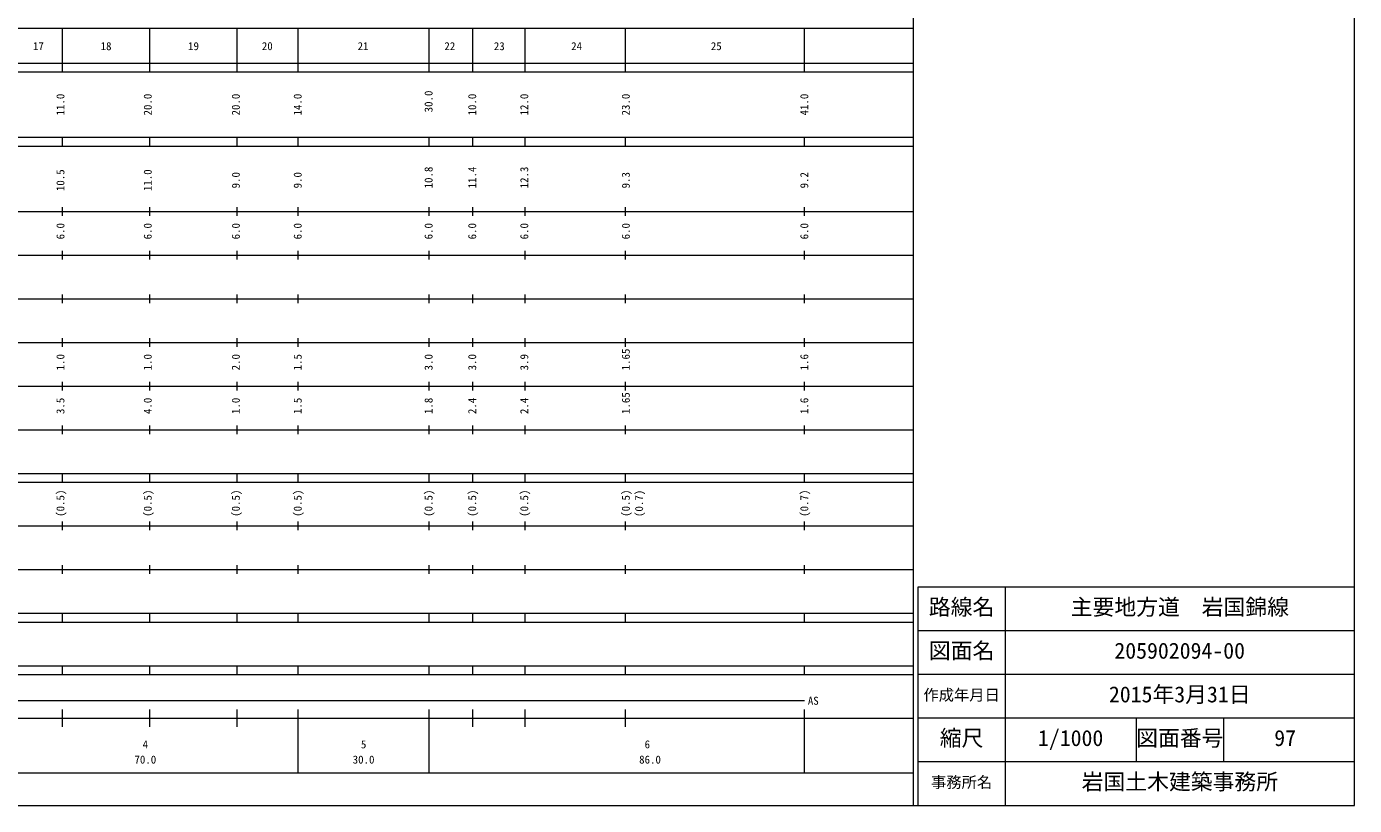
# Model space of a CAD drawing. Units: millimetres on the paper, enlarged 1000 times. Extents: x 29355 to 669355, y 24271 to 384271.
# Drawn here: x 365134 to 669355, y 24271 to 202628 of the extents above; entities that cross this region are included whole.
import ezdxf
from ezdxf.enums import TextEntityAlignment as Align

# ---------------------------------------------------------------- set-up
doc = ezdxf.new("R2010")
doc.units = ezdxf.units.MM
doc.header["$LTSCALE"] = 1000
doc.layers.add('S-SUV', color=7, linetype='Continuous', lineweight=13)
doc.styles.add('ＭＳ ゴシック', font='')
doc.styles.get('ＭＳ ゴシック').set_extended_font_data('MS Gothic')

msp = doc.modelspace()

# ---------------------------------------------------------------- linework, layer by layer
at = {"layer": 'S-SUV'}
for p, q in [((669355, 24271), (669355, 384271)), ((568355, 24271), (568355, 374271)), ((57355, 202271), (568355, 202271)), ((373355, 192271), (373355, 202271)), ((393355, 192271), (393355, 202271)), ((409921, 202271), (418484, 202271)), ((413355, 192271), (413355, 202271)), ((427355, 192271), (427355, 202271)), ((457355, 192271), (457355, 202271)), ((463921, 202271), (472484, 202271)), ((467355, 192271), (467355, 202271)), ((475921, 202271), (484484, 202271)), ((479355, 192271), (479355, 202271)), ((498921, 202271), (507484, 202271)), ((502355, 192271), (502355, 202271)), ((539921, 202271), (548484, 202271)), ((543355, 192271), (543355, 202271)), ((29355, 194271), (568355, 194271)), ((29355, 192271), (568355, 192271)), ((409921, 194271), (418484, 194271)), ((409921, 192271), (418484, 192271)), ((463921, 194271), (472484, 194271)), ((463921, 192271), (472484, 192271)), ((475921, 194271), (484484, 194271)), ((475921, 192271), (484484, 192271)), ((498921, 194271), (507484, 194271)), ((498921, 192271), (507484, 192271)), ((539921, 194271), (548484, 194271)), ((539921, 192271), (548484, 192271)), ((29355, 177271), (568355, 177271)), ((373355, 175271), (373355, 177271)), ((393355, 175271), (393355, 177271)), ((409921, 177271), (418484, 177271)), ((413355, 175271), (413355, 177271)), ((427355, 175271), (427355, 177271)), ((457355, 175271), (457355, 177271)), ((463921, 177271), (472484, 177271)), ((467355, 175271), (467355, 177271)), ((475921, 177271), (484484, 177271)), ((479355, 175271), (479355, 177271)), ((498921, 177271), (507484, 177271)), ((502355, 175271), (502355, 177271)), ((539921, 177271), (548484, 177271)), ((543355, 175271), (543355, 177271)), ((29355, 175271), (568355, 175271)), ((409921, 175271), (418484, 175271)), ((463921, 175271), (472484, 175271)), ((475921, 175271), (484484, 175271)), ((498921, 175271), (507484, 175271)), ((539921, 175271), (548484, 175271)), ((373355, 159271), (373355, 161271)), ((393355, 159271), (393355, 161271)), ((413355, 159271), (413355, 161271)), ((427355, 159271), (427355, 161271)), ((457355, 159271), (457355, 161271)), ((467355, 159271), (467355, 161271)), ((479355, 159271), (479355, 161271)), ((502355, 159271), (502355, 161271)), ((543355, 159271), (543355, 161271)), ((29355, 160271), (568355, 160271)), ((409921, 160271), (418484, 160271)), ((463921, 160271), (472484, 160271)), ((475921, 160271), (484484, 160271)), ((498921, 160271), (507484, 160271)), ((539921, 160271), (548484, 160271)), ((35355, 150271), (568355, 150271)), ((373355, 149271), (373355, 151271)), ((393355, 149271), (393355, 151271)), ((409921, 150271), (418484, 150271)), ((413355, 149271), (413355, 151271)), ((427355, 149271), (427355, 151271)), ((457355, 149271), (457355, 151271)), ((463921, 150271), (472484, 150271)), ((475921, 150271), (484484, 150271)), ((479355, 149271), (479355, 151271)), ((498921, 150271), (507484, 150271)), ((502355, 149271), (502355, 151271)), ((539921, 150271), (548484, 150271)), ((543355, 149271), (543355, 151271)), ((41355, 140271), (568355, 140271)), ((373355, 139271), (373355, 141271)), ((393355, 139271), (393355, 141271)), ((409921, 140271), (418484, 140271)), ((413355, 139271), (413355, 141271)), ((427355, 139271), (427355, 141271)), ((457355, 139271), (457355, 141271)), ((463921, 140271), (472484, 140271)), ((467355, 139271), (467355, 141271)), ((475921, 140271), (484484, 140271)), ((479355, 139271), (479355, 141271)), ((498921, 140271), (507484, 140271)), ((502355, 139271), (502355, 141271)), ((539921, 140271), (548484, 140271)), ((543355, 139271), (543355, 141271)), ((373355, 129271), (373355, 131271)), ((393355, 129271), (393355, 131271)), ((413355, 129271), (413355, 131271)), ((427355, 129271), (427355, 131271)), ((457355, 129271), (457355, 131271)), ((467355, 129271), (467355, 131271)), ((479355, 129271), (479355, 131271)), ((502355, 129271), (502355, 131271)), ((543355, 129271), (543355, 131271)), ((35355, 130271), (568355, 130271)), ((409921, 130271), (418484, 130271)), ((463921, 130271), (472484, 130271)), ((475921, 130271), (484484, 130271)), ((498921, 130271), (507484, 130271)), ((539921, 130271), (548484, 130271)), ((41355, 120271), (568355, 120271)), ((373355, 119271), (373355, 121271)), ((393355, 119271), (393355, 121271)), ((409921, 120271), (418484, 120271)), ((413355, 119271), (413355, 121271)), ((427355, 119271), (427355, 121271)), ((457355, 119271), (457355, 121271)), ((463921, 120271), (472484, 120271)), ((467355, 119271), (467355, 121271)), ((475921, 120271), (484484, 120271)), ((479355, 119271), (479355, 121271)), ((498921, 120271), (507484, 120271)), ((502355, 119271), (502355, 121271)), ((539921, 120271), (548484, 120271)), ((543355, 119271), (543355, 121271)), ((35355, 110271), (568355, 110271)), ((373355, 109271), (373355, 111271)), ((393355, 109271), (393355, 111271)), ((409921, 110271), (418484, 110271)), ((413355, 109271), (413355, 111271)), ((427355, 109271), (427355, 111271)), ((457355, 109271), (457355, 111271)), ((463921, 110271), (472484, 110271)), ((467355, 109271), (467355, 111271)), ((475921, 110271), (484484, 110271)), ((479355, 109271), (479355, 111271)), ((498921, 110271), (507484, 110271)), ((502355, 109271), (502355, 111271)), ((539921, 110271), (548484, 110271)), ((543355, 109271), (543355, 111271)), ((29355, 100271), (568355, 100271)), ((29355, 98271), (568355, 98271)), ((373355, 98271), (373355, 100271)), ((393355, 98271), (393355, 100271)), ((409921, 100271), (418484, 100271)), ((409921, 98271), (418484, 98271)), ((413355, 98271), (413355, 100271)), ((427355, 98271), (427355, 100271)), ((457355, 98271), (457355, 100271)), ((463921, 100271), (472484, 100271)), ((463921, 98271), (472484, 98271)), ((467355, 98271), (467355, 100271)), ((475921, 100271), (484484, 100271)), ((475921, 98271), (484484, 98271)), ((479355, 98271), (479355, 100271)), ((498921, 100271), (507484, 100271)), ((498921, 98271), (507484, 98271)), ((502355, 98271), (502355, 100271)), ((539921, 100271), (548484, 100271)), ((539921, 98271), (548484, 98271)), ((543355, 98271), (543355, 100271)), ((38355, 88271), (568355, 88271)), ((373355, 87271), (373355, 89271)), ((393355, 87271), (393355, 89271)), ((409921, 88271), (418484, 88271)), ((413355, 87271), (413355, 89271)), ((427355, 87271), (427355, 89271)), ((457355, 87271), (457355, 89271)), ((463921, 88271), (472484, 88271)), ((467355, 87271), (467355, 89271)), ((475921, 88271), (484484, 88271)), ((479355, 87271), (479355, 89271)), ((498921, 88271), (507484, 88271)), ((502355, 87271), (502355, 89271)), ((539921, 88271), (548484, 88271)), ((543355, 87271), (543355, 89271)), ((373355, 77271), (373355, 79271)), ((393355, 77271), (393355, 79271)), ((413355, 77271), (413355, 79271)), ((427355, 77271), (427355, 79271)), ((457355, 77271), (457355, 79271)), ((467355, 77271), (467355, 79271)), ((479355, 77271), (479355, 79271)), ((502355, 77271), (502355, 79271)), ((543355, 77271), (543355, 79271)), ((29355, 78271), (568355, 78271)), ((409921, 78271), (418484, 78271)), ((463921, 78271), (472484, 78271)), ((475921, 78271), (484484, 78271)), ((498921, 78271), (507484, 78271)), ((539921, 78271), (548484, 78271)), ((669355, 74271), (569355, 74271)), ((569355, 74271), (569355, 24271)), ((589355, 74271), (589355, 24271)), ((29355, 68271), (568355, 68271)), ((373355, 66271), (373355, 68271)), ((393355, 66271), (393355, 68271)), ((409921, 68271), (418484, 68271)), ((413355, 66271), (413355, 68271)), ((427355, 66271), (427355, 68271)), ((457355, 66271), (457355, 68271)), ((463921, 68271), (472484, 68271)), ((467355, 66271), (467355, 68271)), ((475921, 68271), (484484, 68271)), ((479355, 66271), (479355, 68271)), ((498921, 68271), (507484, 68271)), ((502355, 66271), (502355, 68271)), ((539921, 68271), (548484, 68271)), ((543355, 66271), (543355, 68271)), ((29355, 66271), (568355, 66271)), ((409921, 66271), (418484, 66271)), ((463921, 66271), (472484, 66271)), ((475921, 66271), (484484, 66271)), ((498921, 66271), (507484, 66271)), ((539921, 66271), (548484, 66271)), ((669355, 64271), (569355, 64271)), ((29355, 56271), (568355, 56271)), ((373355, 54271), (373355, 56271)), ((393355, 54271), (393355, 56271)), ((409921, 56271), (418484, 56271)), ((413355, 54271), (413355, 56271)), ((427355, 54271), (427355, 56271)), ((457355, 54271), (457355, 56271)), ((463921, 56271), (472484, 56271)), ((467355, 54271), (467355, 56271)), ((475921, 56271), (484484, 56271)), ((479355, 54271), (479355, 56271)), ((498921, 56271), (507484, 56271)), ((502355, 54271), (502355, 56271)), ((539921, 56271), (548484, 56271)), ((543355, 54271), (543355, 56271)), ((29355, 54271), (568355, 54271)), ((409921, 54271), (418484, 54271)), ((463921, 54271), (472484, 54271)), ((475921, 54271), (484484, 54271)), ((498921, 54271), (507484, 54271)), ((539921, 54271), (548484, 54271)), ((669355, 54271), (569355, 54271)), ((60355, 48271), (434855, 48271)), ((373355, 42271), (373355, 46271)), ((393355, 42271), (393355, 46271)), ((409921, 48271), (418484, 48271)), ((413355, 42271), (413355, 46271)), ((427355, 31771), (427355, 46271)), ((434855, 48271), (543355, 48271)), ((457355, 31771), (457355, 46271)), ((463921, 48271), (472484, 48271)), ((467355, 42271), (467355, 46271)), ((475921, 48271), (484484, 48271)), ((479355, 42271), (479355, 46271)), ((498921, 48271), (507484, 48271)), ((502355, 42271), (502355, 46271)), ((539921, 48271), (543355, 48271)), ((543355, 31771), (543355, 46271)), ((29355, 44271), (568355, 44271)), ((409921, 44271), (418484, 44271)), ((463921, 44271), (472484, 44271)), ((475921, 44271), (484484, 44271)), ((498921, 44271), (507484, 44271)), ((539921, 44271), (548484, 44271)), ((669355, 44271), (569355, 44271)), ((619355, 44271), (619355, 34271)), ((639355, 44271), (639355, 34271)), ((669355, 34271), (569355, 34271)), ((57355, 31771), (568355, 31771)), ((29355, 24271), (669355, 24271))]:
    msp.add_line(p, q, dxfattribs=at)

# ---------------------------------------------------------------- texts
at = {"layer": 'S-SUV', "style": 'ＭＳ ゴシック'}
for s, height, p in [('17', 1833, (366605, 196676)), ('18', 1833, (382105, 196676)), ('19', 1833, (402133, 196676)), ('20', 1833, (419039, 196676)), ('21', 1833, (440981, 196676)), ('22', 1833, (460855, 196676)), ('23', 1833, (472185, 196676)), ('24', 1833, (489901, 196676)), ('25', 1833, (521900, 196676)), ('路線名', 3666, (571855, 66771)), ('路線名', 3666, (571855, 66771)), ('主要地方道\u3000岩国錦線', 3666, (604355, 66771)), ('図面名', 3666, (571855, 56771)), ('図面名', 3666, (571855, 56771)), ('205902094-00', 3666, (614355, 56771)), ('2015年3月31日', 3666, (613105, 46771)), ('AS', 1833, (544129, 46771)), ('作成年月日', 2566, (570605, 47521)), ('作成年月日', 2566, (570605, 47521)), ('縮尺', 3666, (574355, 36771)), ('縮尺', 3666, (574355, 36771)), ('1/1000', 3666, (596855, 36771)), ('図面番号', 3666, (619355, 36771)), ('図面番号', 3666, (619355, 36771)), ('97', 3666, (650980, 36771)), ('4', 1833, (391730, 36794)), ('5', 1833, (441730, 36794)), ('6', 1833, (506730, 36794)), ('70.0', 1833, (389855, 33304)), ('30.0', 1833, (439855, 33304)), (' 86.0', 1833, (504230, 33304)), ('事務所名', 2566, (572355, 27521)), ('事務所名', 2566, (572355, 27521)), ('岩国土木建築事務所', 3666, (606855, 26771))]:
    msp.add_text(s, height=height, dxfattribs=at).set_placement(p, align=Align.BOTTOM_LEFT)
for s, p in [('11.0', (374355, 182271)), ('20.0', (394355, 182271)), ('20.0', (414535, 182271)), ('14.0', (428710, 182271)), ('30.0', (458697, 182986)), ('10.0', (468692, 182271)), ('12.0', (480619, 182271)), ('23.0', (503881, 182271)), ('41.0', (544773, 182271)), ('10.8', (458697, 165570)), ('11.4', (468692, 165570)), ('12.3', (480619, 165570)), ('10.5', (374355, 164945)), ('11.0', (394355, 164945)), ('9.0', (414535, 165570)), ('9.0', (428710, 165570)), ('9.3', (503881, 165570)), ('9.2', (544773, 165570)), ('6.0', (374355, 153896)), ('6.0', (394355, 153896)), ('6.0', (414535, 153896)), ('6.0', (428710, 153896)), ('6.0', (458697, 153896)), ('6.0', (468692, 153896)), ('6.0', (480619, 153896)), ('6.0', (503881, 153896)), ('6.0', (544773, 153896)), ('1.65', (503881, 123896)), ('1.0', (374355, 123896)), ('1.0', (394355, 123896)), ('2.0', (414535, 123896)), ('1.5', (428710, 123896)), ('3.0', (458697, 123896)), ('3.0', (468692, 123896)), ('3.9', (480619, 123896)), ('1.6', (544773, 123896)), ('1.65', (503881, 113896)), ('3.5', (374355, 113896)), ('4.0', (394355, 113896)), ('1.0', (414535, 113896)), ('1.5', (428710, 113896)), ('1.8', (458697, 113896)), ('2.4', (468692, 113896)), ('2.4', (480619, 113896)), ('1.6', (544773, 113896)), ('(0.5)', (374355, 90356)), ('(0.5)', (394355, 90356)), ('(0.5)', (414535, 90356)), ('(0.5)', (428710, 90356)), ('(0.5)', (458697, 90356)), ('(0.5)', (468692, 90356)), ('(0.5)', (480619, 90356)), ('(0.5)', (503881, 90356)), ('(0.7)', (506923, 90317)), ('(0.7)', (544773, 90356))]:
    msp.add_text(s, height=1833, rotation=90, dxfattribs=at).set_placement(p, align=Align.BOTTOM_LEFT)

doc.saveas('drawing.dxf')
